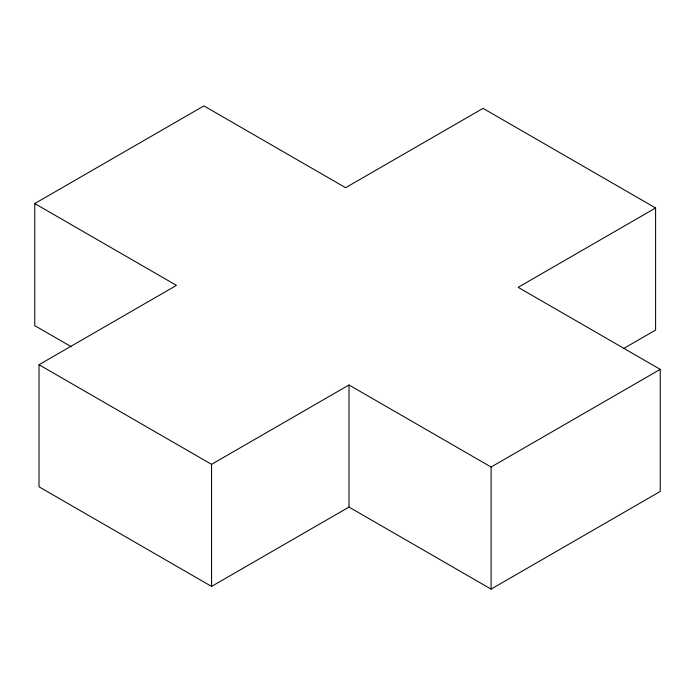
<?xml version="1.0" encoding="UTF-8"?>
<svg xmlns="http://www.w3.org/2000/svg" width="695" height="695" viewBox="0 0 695 695"><rect width="100%" height="100%" fill="white"/><g stroke="black" fill="none" stroke-linecap="round" stroke-linejoin="round"><path stroke-width="1.04" d="M71.35 346.77L34.75 325.634L34.75 203.557L203.904 105.892L345.615 187.711L483.06 108.359L655.602 207.979L655.602 330.055L623.806 348.412M655.602 207.979L518.157 287.33L660.25 369.366L660.25 491.443L491.096 589.108L349.003 507.072L211.558 586.415L39.024 486.804L39.024 364.727L176.46 285.376L34.75 203.557M39.024 364.727L211.558 464.338L349.003 384.987L491.096 467.023L660.25 369.366M491.096 467.023L491.096 589.108M349.003 384.987L349.003 507.072M211.558 464.338L211.558 586.415"/></g></svg>
